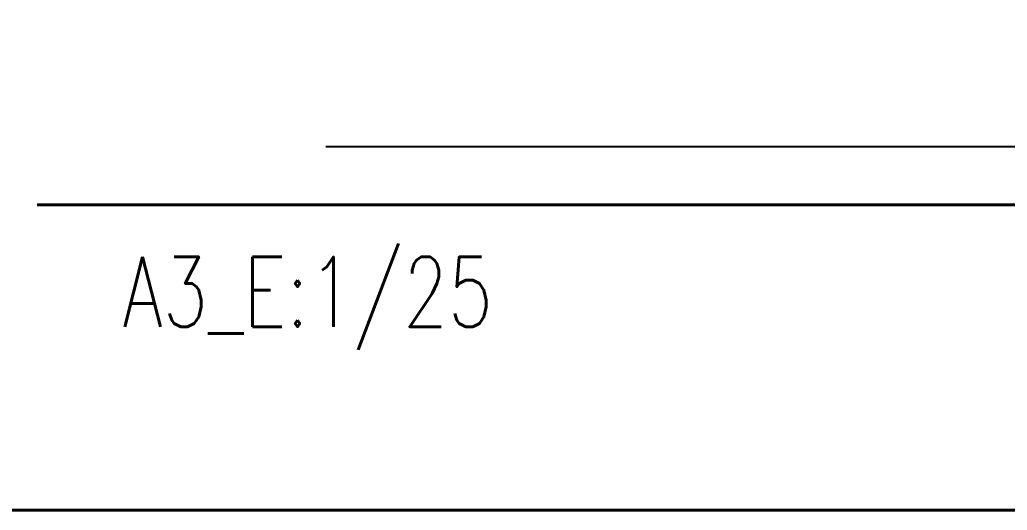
# Model space of a CAD drawing. Header units: inches. Extents: x 4017 to 5703, y -944 to 2840.
# Drawn here: x 5434.6 to 5533.8, y -944.5 to -895.2 of the extents above; entities that cross this region are included whole.
import ezdxf

# ---------------------------------------------------------------- set-up
doc = ezdxf.new("R2010")
doc.units = ezdxf.units.IN
doc.header["$MEASUREMENT"] = 0
doc.layers.add('A-dim-work', color=8, linetype='Continuous')
doc.layers.add('TEXT', color=14, linetype='Continuous')
doc.layers.add('A-VIEW-30', color=6, linetype='Continuous', lineweight=15)
doc.styles.add('CAMPOS-C', font='ROMANS', dxfattribs={"width": 0.75, "height": 2.2})

# ---------------------------------------------------------------- blocks, each defined once
blk = doc.blocks.new('A$C70B91C7D')
at = {"layer": 'TEXT', "color": 19, "true_color": 0x311916}
blk.add_line((0, -2.2163), (4.3548, -2.2163), dxfattribs=at)

msp = doc.modelspace()

# ---------------------------------------------------------------- linework, layer by layer
at = {"layer": 'A-dim-work', "color": 6, "lineweight": 40, "ltscale": 20}
msp.add_lwpolyline([(4016.52, -944.478), (4016.52, -131.978), (5702.9, -131.978), (5702.9, -944.478)], close=True, dxfattribs=at)
msp.add_lwpolyline([(5436.372, -913.808), (5702.9, -913.808)], dxfattribs=at)

# ---------------------------------------------------------------- block references
at = {"layer": 'A-VIEW-30', "lineweight": 40, "xscale": 30.87765168342476, "yscale": 30.87765168342476, "zscale": 30.87765168342476}
msp.add_blockref('A$C70B91C7D', (5465.341, -839.512), dxfattribs=at)

# ---------------------------------------------------------------- texts
at = {"layer": 'A-dim-work', "color": 6, "lineweight": 40, "ltscale": 20, "style": 'CAMPOS-C', "width": 0.75}
msp.add_text('A3_E:1/25', height=7.0124, dxfattribs=at).set_placement((5444.933, -926.05))

doc.saveas('drawing.dxf')
